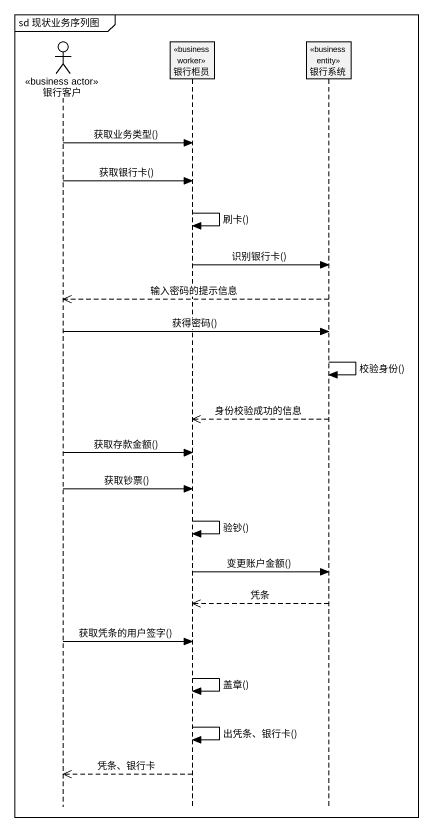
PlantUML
@startuml
mainframe sd 现状业务序列图
hide footbox
actor 银行客户 <<business actor>>
participant 银行柜员 <<business worker>>
participant 银行系统 <<business entity>>

银行客户 -> 银行柜员 : 获取业务类型()
银行客户 -> 银行柜员 : 获取银行卡()
银行柜员 -> 银行柜员 : 刷卡()
银行柜员 -> 银行系统 : 识别银行卡()
银行系统 -->> 银行客户 : 输入密码的提示信息
银行客户 -> 银行系统 : 获得密码()
银行系统 -> 银行系统 : 校验身份()
银行系统 -->> 银行柜员 : 身份校验成功的信息
银行客户 -> 银行柜员 : 获取存款金额()
银行客户 -> 银行柜员 : 获取钞票()
银行柜员 -> 银行柜员 : 验钞()
银行柜员 -> 银行系统 : 变更账户金额()
银行系统 -->> 银行柜员 : 凭条
银行客户 -> 银行柜员 : 获取凭条的用户签字()
银行柜员 -> 银行柜员 : 盖章()
银行柜员 -> 银行柜员 : 出凭条、银行卡()
银行柜员 -->> 银行客户 : 凭条、银行卡
@enduml
